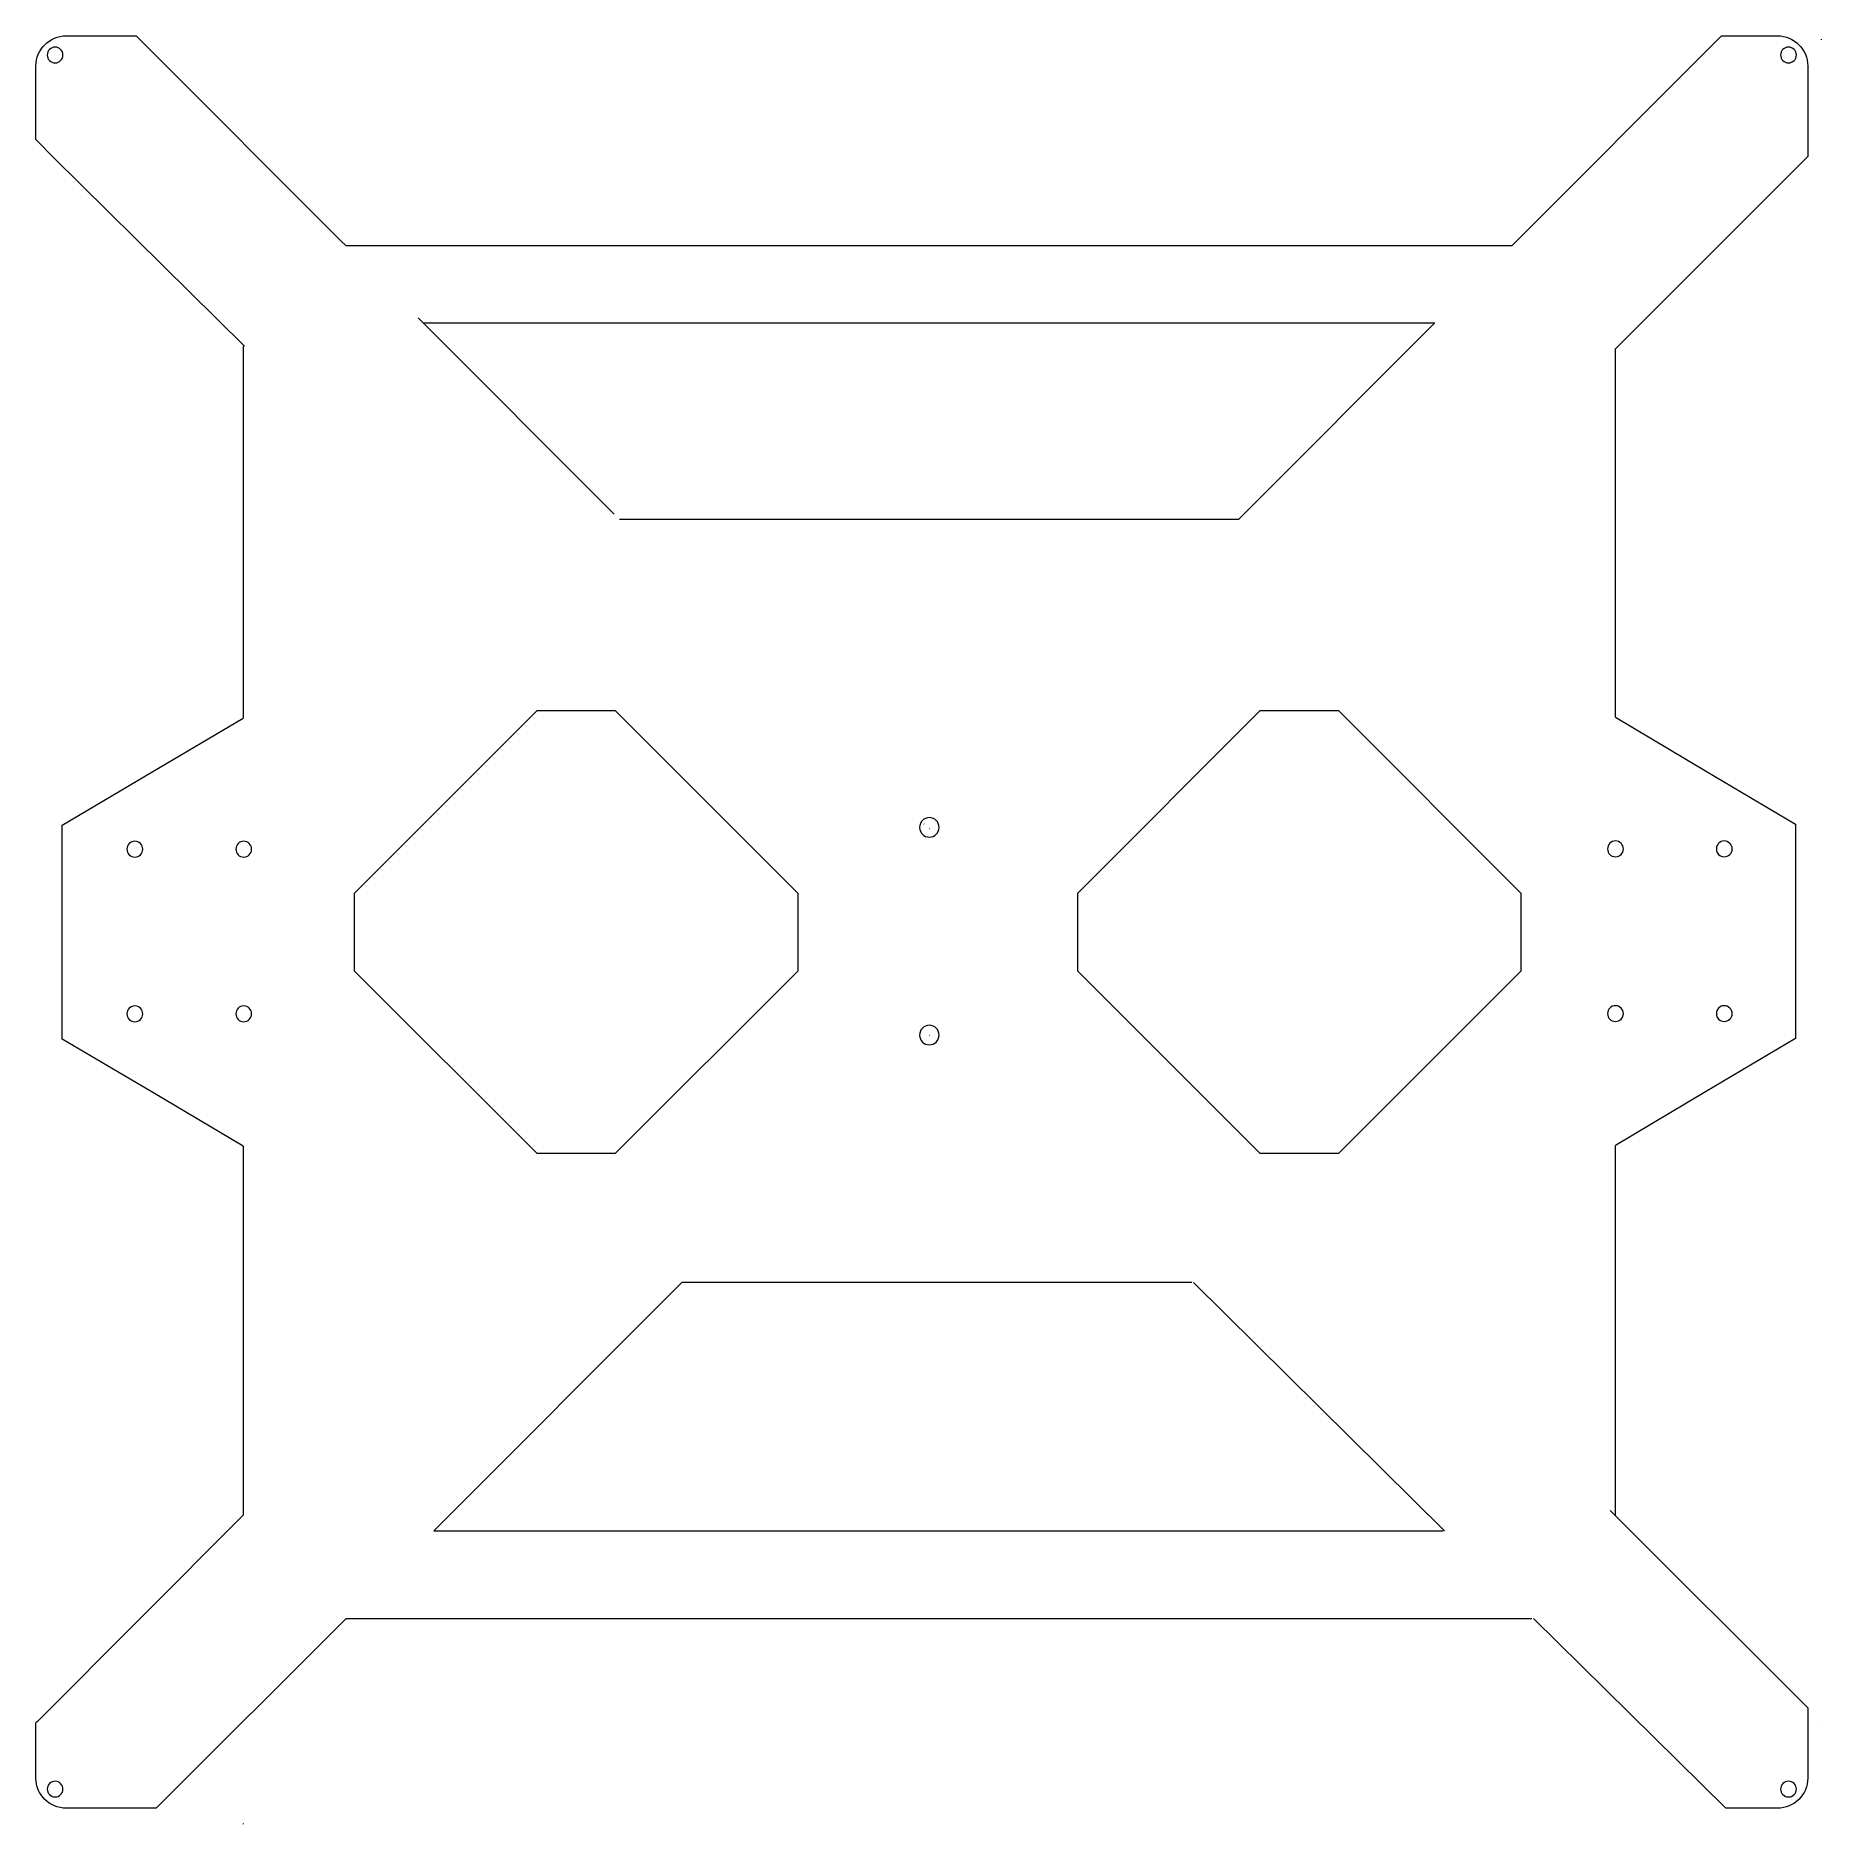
# Model space of a CAD drawing. Header units: inches. Extents: x -11.5 to 1.5, y -7.8 to 5.2.
import ezdxf

# ---------------------------------------------------------------- set-up
doc = ezdxf.new("R2010")
doc.units = ezdxf.units.IN
doc.header["$MEASUREMENT"] = 0
doc.layers.add('Layer 1', color=7, linetype='Continuous')

msp = doc.modelspace()

# ---------------------------------------------------------------- linework, layer by layer
at = {"layer": 'Layer 1', "lineweight": 9}
for points, knots in [([(-11.494, 4.488), (-11.494, 4.488), (-11.494, 5.025), (-11.494, 5.025), (-11.494, 5.025), (-11.494, 5.146), (-11.395, 5.245), (-11.274, 5.245), (-11.274, 5.245), (-11.274, 5.245), (-10.763, 5.245), (-10.763, 5.245)], [0, 0, 0, 0, 0.25, 0.25, 0.25, 0.25, 0.5, 0.5, 0.5, 0.5, 1, 1, 1, 1]), ([(0.791, 5.245), (0.791, 5.245), (1.199, 5.245), (1.199, 5.245), (1.199, 5.245), (1.32, 5.245), (1.419, 5.146), (1.419, 5.025), (1.419, 5.025), (1.419, 5.025), (1.419, 4.367), (1.419, 4.367)], [0, 0, 0, 0, 0.25, 0.25, 0.25, 0.25, 0.5, 0.5, 0.5, 0.5, 1, 1, 1, 1]), ([(-11.412, 5.105), (-11.412, 5.137), (-11.386, 5.163), (-11.354, 5.163), (-11.354, 5.163), (-11.323, 5.163), (-11.297, 5.137), (-11.297, 5.105), (-11.297, 5.105), (-11.297, 5.073), (-11.323, 5.048), (-11.354, 5.048), (-11.354, 5.048), (-11.386, 5.048), (-11.412, 5.073), (-11.412, 5.105)], [0, 0, 0, 0, 0.2, 0.2, 0.2, 0.2, 0.4, 0.4, 0.4, 0.4, 0.6, 0.6, 0.6, 0.6, 1, 1, 1, 1]), ([(-9.233, 3.715), (-9.233, 3.715), (-9.271, 3.752), (-9.271, 3.752), (-9.271, 3.752), (-9.271, 3.752), (-10.693, 5.175), (-10.693, 5.175)], [0, 0, 0, 0, 0.333333, 0.333333, 0.333333, 0.333333, 1, 1, 1, 1]), ([(1.221, 5.105), (1.221, 5.137), (1.247, 5.163), (1.279, 5.163), (1.279, 5.163), (1.311, 5.163), (1.336, 5.137), (1.336, 5.105), (1.336, 5.105), (1.336, 5.073), (1.311, 5.048), (1.279, 5.048), (1.279, 5.048), (1.247, 5.048), (1.221, 5.073), (1.221, 5.105)], [0, 0, 0, 0, 0.2, 0.2, 0.2, 0.2, 0.4, 0.4, 0.4, 0.4, 0.6, 0.6, 0.6, 0.6, 1, 1, 1, 1]), ([(-9.983, -2.844), (-9.983, -2.844), (-10.642, -2.454), (-10.642, -2.454), (-10.642, -2.454), (-10.642, -2.454), (-11.302, -2.064), (-11.302, -2.064), (-11.302, -2.064), (-11.302, -2.064), (-11.302, -1.285), (-11.302, -1.285), (-11.302, -1.285), (-11.302, -1.285), (-11.302, -0.505), (-11.302, -0.505), (-11.302, -0.505), (-11.302, -0.505), (-10.642, -0.115), (-10.642, -0.115), (-10.642, -0.115), (-10.642, -0.115), (-9.983, 0.275), (-9.983, 0.275)], [0, 0, 0, 0, 0.142857, 0.142857, 0.142857, 0.142857, 0.285714, 0.285714, 0.285714, 0.285714, 0.428571, 0.428571, 0.428571, 0.428571, 0.571429, 0.571429, 0.571429, 0.571429, 0.714286, 0.714286, 0.714286, 0.714286, 1, 1, 1, 1]), ([(-7.272, -2.899), (-7.272, -2.899), (-5.942, -1.569), (-5.942, -1.569), (-5.942, -1.569), (-5.942, -1.569), (-5.942, -1), (-5.942, -1), (-5.942, -1), (-5.942, -1), (-7.272, 0.33), (-7.272, 0.33), (-7.272, 0.33), (-7.272, 0.33), (-7.842, 0.33), (-7.842, 0.33), (-7.842, 0.33), (-7.842, 0.33), (-9.172, -1), (-9.172, -1), (-9.172, -1), (-9.172, -1), (-9.172, -1.569), (-9.172, -1.569), (-9.172, -1.569), (-9.172, -1.569), (-7.842, -2.899), (-7.842, -2.899), (-7.842, -2.899), (-7.842, -2.899), (-7.272, -2.899), (-7.272, -2.899)], [0, 0, 0, 0, 0.111111, 0.111111, 0.111111, 0.111111, 0.222222, 0.222222, 0.222222, 0.222222, 0.333333, 0.333333, 0.333333, 0.333333, 0.444444, 0.444444, 0.444444, 0.444444, 0.555556, 0.555556, 0.555556, 0.555556, 0.666667, 0.666667, 0.666667, 0.666667, 0.777778, 0.777778, 0.777778, 0.777778, 1, 1, 1, 1]), ([(-2.001, -2.899), (-2.001, -2.899), (-0.672, -1.569), (-0.672, -1.569), (-0.672, -1.569), (-0.672, -1.569), (-0.672, -1), (-0.672, -1), (-0.672, -1), (-0.672, -1), (-2.001, 0.33), (-2.001, 0.33), (-2.001, 0.33), (-2.001, 0.33), (-2.571, 0.33), (-2.571, 0.33), (-2.571, 0.33), (-2.571, 0.33), (-3.901, -1), (-3.901, -1), (-3.901, -1), (-3.901, -1), (-3.901, -1.569), (-3.901, -1.569), (-3.901, -1.569), (-3.901, -1.569), (-2.571, -2.899), (-2.571, -2.899), (-2.571, -2.899), (-2.571, -2.899), (-2.001, -2.899), (-2.001, -2.899)], [0, 0, 0, 0, 0.111111, 0.111111, 0.111111, 0.111111, 0.222222, 0.222222, 0.222222, 0.222222, 0.333333, 0.333333, 0.333333, 0.333333, 0.444444, 0.444444, 0.444444, 0.444444, 0.555556, 0.555556, 0.555556, 0.555556, 0.666667, 0.666667, 0.666667, 0.666667, 0.777778, 0.777778, 0.777778, 0.777778, 1, 1, 1, 1]), ([(0.017, 0.281), (0.017, 0.281), (0.673, -0.109), (0.673, -0.109), (0.673, -0.109), (0.673, -0.109), (1.33, -0.499), (1.33, -0.499), (1.33, -0.499), (1.33, -0.499), (1.33, -1.279), (1.33, -1.279), (1.33, -1.279), (1.33, -1.279), (1.33, -2.059), (1.33, -2.059), (1.33, -2.059), (1.33, -2.059), (0.673, -2.449), (0.673, -2.449), (0.673, -2.449), (0.673, -2.449), (0.017, -2.839), (0.017, -2.839)], [0, 0, 0, 0, 0.142857, 0.142857, 0.142857, 0.142857, 0.285714, 0.285714, 0.285714, 0.285714, 0.428571, 0.428571, 0.428571, 0.428571, 0.571429, 0.571429, 0.571429, 0.571429, 0.714286, 0.714286, 0.714286, 0.714286, 1, 1, 1, 1]), ([(-4.983, -0.451), (-4.944, -0.451), (-4.912, -0.483), (-4.912, -0.522), (-4.912, -0.522), (-4.912, -0.562), (-4.944, -0.593), (-4.983, -0.593), (-4.983, -0.593), (-5.022, -0.593), (-5.054, -0.562), (-5.054, -0.522), (-5.054, -0.522), (-5.054, -0.483), (-5.022, -0.451), (-4.983, -0.451)], [0, 0, 0, 0, 0.2, 0.2, 0.2, 0.2, 0.4, 0.4, 0.4, 0.4, 0.6, 0.6, 0.6, 0.6, 1, 1, 1, 1]), ([(-10.831, -0.68), (-10.831, -0.648), (-10.805, -0.623), (-10.773, -0.623), (-10.773, -0.623), (-10.741, -0.623), (-10.716, -0.648), (-10.716, -0.68), (-10.716, -0.68), (-10.716, -0.712), (-10.741, -0.738), (-10.773, -0.738), (-10.773, -0.738), (-10.805, -0.738), (-10.831, -0.712), (-10.831, -0.68)], [0, 0, 0, 0, 0.2, 0.2, 0.2, 0.2, 0.4, 0.4, 0.4, 0.4, 0.6, 0.6, 0.6, 0.6, 1, 1, 1, 1]), ([(-10.037, -0.68), (-10.037, -0.648), (-10.012, -0.623), (-9.98, -0.623), (-9.98, -0.623), (-9.948, -0.623), (-9.922, -0.648), (-9.922, -0.68), (-9.922, -0.68), (-9.922, -0.712), (-9.948, -0.738), (-9.98, -0.738), (-9.98, -0.738), (-10.012, -0.738), (-10.037, -0.712), (-10.037, -0.68)], [0, 0, 0, 0, 0.2, 0.2, 0.2, 0.2, 0.4, 0.4, 0.4, 0.4, 0.6, 0.6, 0.6, 0.6, 1, 1, 1, 1]), ([(-0.04, -0.679), (-0.04, -0.647), (-0.015, -0.621), (0.017, -0.621), (0.017, -0.621), (0.049, -0.621), (0.075, -0.647), (0.075, -0.679), (0.075, -0.679), (0.075, -0.711), (0.049, -0.736), (0.017, -0.736), (0.017, -0.736), (-0.015, -0.736), (-0.04, -0.711), (-0.04, -0.679)], [0, 0, 0, 0, 0.2, 0.2, 0.2, 0.2, 0.4, 0.4, 0.4, 0.4, 0.6, 0.6, 0.6, 0.6, 1, 1, 1, 1]), ([(0.753, -0.679), (0.753, -0.647), (0.778, -0.621), (0.81, -0.621), (0.81, -0.621), (0.842, -0.621), (0.868, -0.647), (0.868, -0.679), (0.868, -0.679), (0.868, -0.711), (0.842, -0.736), (0.81, -0.736), (0.81, -0.736), (0.778, -0.736), (0.753, -0.711), (0.753, -0.679)], [0, 0, 0, 0, 0.2, 0.2, 0.2, 0.2, 0.4, 0.4, 0.4, 0.4, 0.6, 0.6, 0.6, 0.6, 1, 1, 1, 1]), ([(-10.831, -1.88), (-10.831, -1.848), (-10.805, -1.823), (-10.773, -1.823), (-10.773, -1.823), (-10.741, -1.823), (-10.716, -1.848), (-10.716, -1.88), (-10.716, -1.88), (-10.716, -1.912), (-10.741, -1.938), (-10.773, -1.938), (-10.773, -1.938), (-10.805, -1.938), (-10.831, -1.912), (-10.831, -1.88)], [0, 0, 0, 0, 0.2, 0.2, 0.2, 0.2, 0.4, 0.4, 0.4, 0.4, 0.6, 0.6, 0.6, 0.6, 1, 1, 1, 1]), ([(-10.037, -1.88), (-10.037, -1.848), (-10.012, -1.823), (-9.98, -1.823), (-9.98, -1.823), (-9.948, -1.823), (-9.922, -1.848), (-9.922, -1.88), (-9.922, -1.88), (-9.922, -1.912), (-9.948, -1.938), (-9.98, -1.938), (-9.98, -1.938), (-10.012, -1.938), (-10.037, -1.912), (-10.037, -1.88)], [0, 0, 0, 0, 0.2, 0.2, 0.2, 0.2, 0.4, 0.4, 0.4, 0.4, 0.6, 0.6, 0.6, 0.6, 1, 1, 1, 1]), ([(-0.04, -1.879), (-0.04, -1.847), (-0.015, -1.821), (0.017, -1.821), (0.017, -1.821), (0.049, -1.821), (0.075, -1.847), (0.075, -1.879), (0.075, -1.879), (0.075, -1.911), (0.049, -1.936), (0.017, -1.936), (0.017, -1.936), (-0.015, -1.936), (-0.04, -1.911), (-0.04, -1.879)], [0, 0, 0, 0, 0.2, 0.2, 0.2, 0.2, 0.4, 0.4, 0.4, 0.4, 0.6, 0.6, 0.6, 0.6, 1, 1, 1, 1]), ([(0.753, -1.879), (0.753, -1.847), (0.778, -1.821), (0.81, -1.821), (0.81, -1.821), (0.842, -1.821), (0.868, -1.847), (0.868, -1.879), (0.868, -1.879), (0.868, -1.911), (0.842, -1.936), (0.81, -1.936), (0.81, -1.936), (0.778, -1.936), (0.753, -1.911), (0.753, -1.879)], [0, 0, 0, 0, 0.2, 0.2, 0.2, 0.2, 0.4, 0.4, 0.4, 0.4, 0.6, 0.6, 0.6, 0.6, 1, 1, 1, 1]), ([(-4.983, -1.964), (-4.944, -1.964), (-4.912, -1.996), (-4.912, -2.035), (-4.912, -2.035), (-4.912, -2.075), (-4.944, -2.106), (-4.983, -2.106), (-4.983, -2.106), (-5.022, -2.106), (-5.054, -2.075), (-5.054, -2.035), (-5.054, -2.035), (-5.054, -1.996), (-5.022, -1.964), (-4.983, -1.964)], [0, 0, 0, 0, 0.2, 0.2, 0.2, 0.2, 0.4, 0.4, 0.4, 0.4, 0.6, 0.6, 0.6, 0.6, 1, 1, 1, 1]), ([(1.419, -6.937), (1.419, -6.937), (1.419, -7.448), (1.419, -7.448), (1.419, -7.448), (1.419, -7.569), (1.32, -7.668), (1.199, -7.668), (1.199, -7.668), (1.199, -7.668), (0.821, -7.668), (0.821, -7.668)], [0, 0, 0, 0, 0.25, 0.25, 0.25, 0.25, 0.5, 0.5, 0.5, 0.5, 1, 1, 1, 1]), ([(-10.617, -7.668), (-10.617, -7.668), (-11.274, -7.668), (-11.274, -7.668), (-11.274, -7.668), (-11.395, -7.668), (-11.494, -7.569), (-11.494, -7.448), (-11.494, -7.448), (-11.494, -7.448), (-11.494, -7.046), (-11.494, -7.046)], [0, 0, 0, 0, 0.25, 0.25, 0.25, 0.25, 0.5, 0.5, 0.5, 0.5, 1, 1, 1, 1]), ([(-11.412, -7.528), (-11.412, -7.497), (-11.386, -7.471), (-11.354, -7.471), (-11.354, -7.471), (-11.323, -7.471), (-11.297, -7.497), (-11.297, -7.528), (-11.297, -7.528), (-11.297, -7.56), (-11.323, -7.586), (-11.354, -7.586), (-11.354, -7.586), (-11.386, -7.586), (-11.412, -7.56), (-11.412, -7.528)], [0, 0, 0, 0, 0.2, 0.2, 0.2, 0.2, 0.4, 0.4, 0.4, 0.4, 0.6, 0.6, 0.6, 0.6, 1, 1, 1, 1]), ([(-11.412, -7.528), (-11.412, -7.497), (-11.386, -7.471), (-11.354, -7.471), (-11.354, -7.471), (-11.323, -7.471), (-11.297, -7.497), (-11.297, -7.528), (-11.297, -7.528), (-11.297, -7.56), (-11.323, -7.586), (-11.354, -7.586), (-11.354, -7.586), (-11.386, -7.586), (-11.412, -7.56), (-11.412, -7.528)], [0, 0, 0, 0, 0.2, 0.2, 0.2, 0.2, 0.4, 0.4, 0.4, 0.4, 0.6, 0.6, 0.6, 0.6, 1, 1, 1, 1]), ([(1.221, -7.528), (1.221, -7.497), (1.247, -7.471), (1.279, -7.471), (1.279, -7.471), (1.311, -7.471), (1.336, -7.497), (1.336, -7.528), (1.336, -7.528), (1.336, -7.56), (1.311, -7.586), (1.279, -7.586), (1.279, -7.586), (1.247, -7.586), (1.221, -7.56), (1.221, -7.528)], [0, 0, 0, 0, 0.2, 0.2, 0.2, 0.2, 0.4, 0.4, 0.4, 0.4, 0.6, 0.6, 0.6, 0.6, 1, 1, 1, 1]), ([(1.221, -7.528), (1.221, -7.497), (1.247, -7.471), (1.279, -7.471), (1.279, -7.471), (1.311, -7.471), (1.336, -7.497), (1.336, -7.528), (1.336, -7.528), (1.336, -7.56), (1.311, -7.586), (1.279, -7.586), (1.279, -7.586), (1.247, -7.586), (1.221, -7.56), (1.221, -7.528)], [0, 0, 0, 0, 0.2, 0.2, 0.2, 0.2, 0.4, 0.4, 0.4, 0.4, 0.6, 0.6, 0.6, 0.6, 1, 1, 1, 1])]:
    msp.add_open_spline(points, degree=3, knots=knots, dxfattribs=at)
for points in [[(-10.693, 5.175), (-10.693, 5.175), (-10.764, 5.246), (-10.764, 5.246)], [(0.767, 5.221), (0.767, 5.221), (-0.738, 3.715), (-0.738, 3.715)], [(0.767, 5.221), (0.767, 5.221), (0.79, 5.244), (0.79, 5.244)], [(0.789, 5.243), (0.789, 5.243), (0.791, 5.245), (0.791, 5.245)], [(1.517, 5.221), (1.517, 5.221), (1.517, 5.215), (1.517, 5.215)], [(1.517, 5.221), (1.517, 5.221), (1.517, 5.215), (1.517, 5.215)], [(-11.49, 4.484), (-11.49, 4.484), (-11.495, 4.489), (-11.495, 4.489)], [(-11.363, 4.357), (-11.363, 4.357), (-11.493, 4.487), (-11.493, 4.487)], [(-11.363, 4.357), (-11.363, 4.357), (-9.973, 2.985), (-9.973, 2.985)], [(0.017, 2.965), (0.017, 2.965), (1.419, 4.367), (1.419, 4.367)], [(-0.738, 3.715), (-0.738, 3.715), (-9.233, 3.715), (-9.233, 3.715)], [(-8.709, 3.191), (-8.709, 3.191), (-7.279, 1.761), (-7.279, 1.761)], [(-8.671, 3.154), (-8.671, 3.154), (-1.299, 3.154), (-1.299, 3.154)], [(-1.299, 3.154), (-1.299, 3.154), (-2.728, 1.724), (-2.728, 1.724)], [(-9.983, 2.985), (-9.983, 2.985), (-9.983, 0.275), (-9.983, 0.275)], [(0.017, 0.281), (0.017, 0.281), (0.017, 2.965), (0.017, 2.965)], [(-7.242, 1.724), (-7.242, 1.724), (-2.728, 1.724), (-2.728, 1.724)], [(-5.022, -0.496), (-5.022, -0.496), (-5.021, -0.498), (-5.021, -0.498)], [(-4.983, -0.532), (-4.983, -0.532), (-4.984, -0.533), (-4.984, -0.533)], [(-4.984, -2.035), (-4.984, -2.035), (-4.983, -2.035), (-4.983, -2.035)], [(-9.983, -2.844), (-9.983, -2.844), (-9.983, -5.534), (-9.983, -5.534)], [(0.017, -5.535), (0.017, -5.535), (0.017, -2.839), (0.017, -2.839)], [(-8.594, -5.646), (-8.594, -5.646), (-6.786, -3.838), (-6.786, -3.838)], [(-3.069, -3.838), (-3.069, -3.838), (-6.786, -3.838), (-6.786, -3.838)], [(-3.059, -3.838), (-3.059, -3.838), (-1.228, -5.646), (-1.228, -5.646)], [(-9.983, -5.534), (-9.983, -5.534), (-11.483, -7.035), (-11.483, -7.035)], [(-0.021, -5.498), (-0.021, -5.498), (1.419, -6.937), (1.419, -6.937)], [(-8.594, -5.646), (-8.594, -5.646), (-1.238, -5.646), (-1.238, -5.646)], [(-10.617, -7.668), (-10.617, -7.668), (-9.233, -6.285), (-9.233, -6.285)], [(-9.233, -6.285), (-9.233, -6.285), (-0.591, -6.285), (-0.591, -6.285)], [(-9.233, -6.285), (-9.233, -6.285), (-0.591, -6.285), (-0.591, -6.285)], [(-0.581, -6.285), (-0.581, -6.285), (0.821, -7.668), (0.821, -7.668)], [(-11.483, -7.035), (-11.483, -7.035), (-11.495, -7.047), (-11.495, -7.047)], [(-11.483, -7.035), (-11.483, -7.035), (-11.495, -7.047), (-11.495, -7.047)], [(1.517, -7.035), (1.517, -7.035), (1.517, -7.036), (1.517, -7.036)], [(1.517, -7.035), (1.517, -7.035), (1.517, -7.036), (1.517, -7.036)], [(1.517, -7.035), (1.517, -7.035), (1.517, -7.036), (1.517, -7.036)], [(1.517, -7.035), (1.517, -7.035), (1.517, -7.036), (1.517, -7.036)], [(-9.983, -7.779), (-9.983, -7.779), (-9.983, -7.785), (-9.983, -7.785)]]:
    msp.add_open_spline(points, degree=3, dxfattribs=at)

doc.saveas('drawing.dxf')
